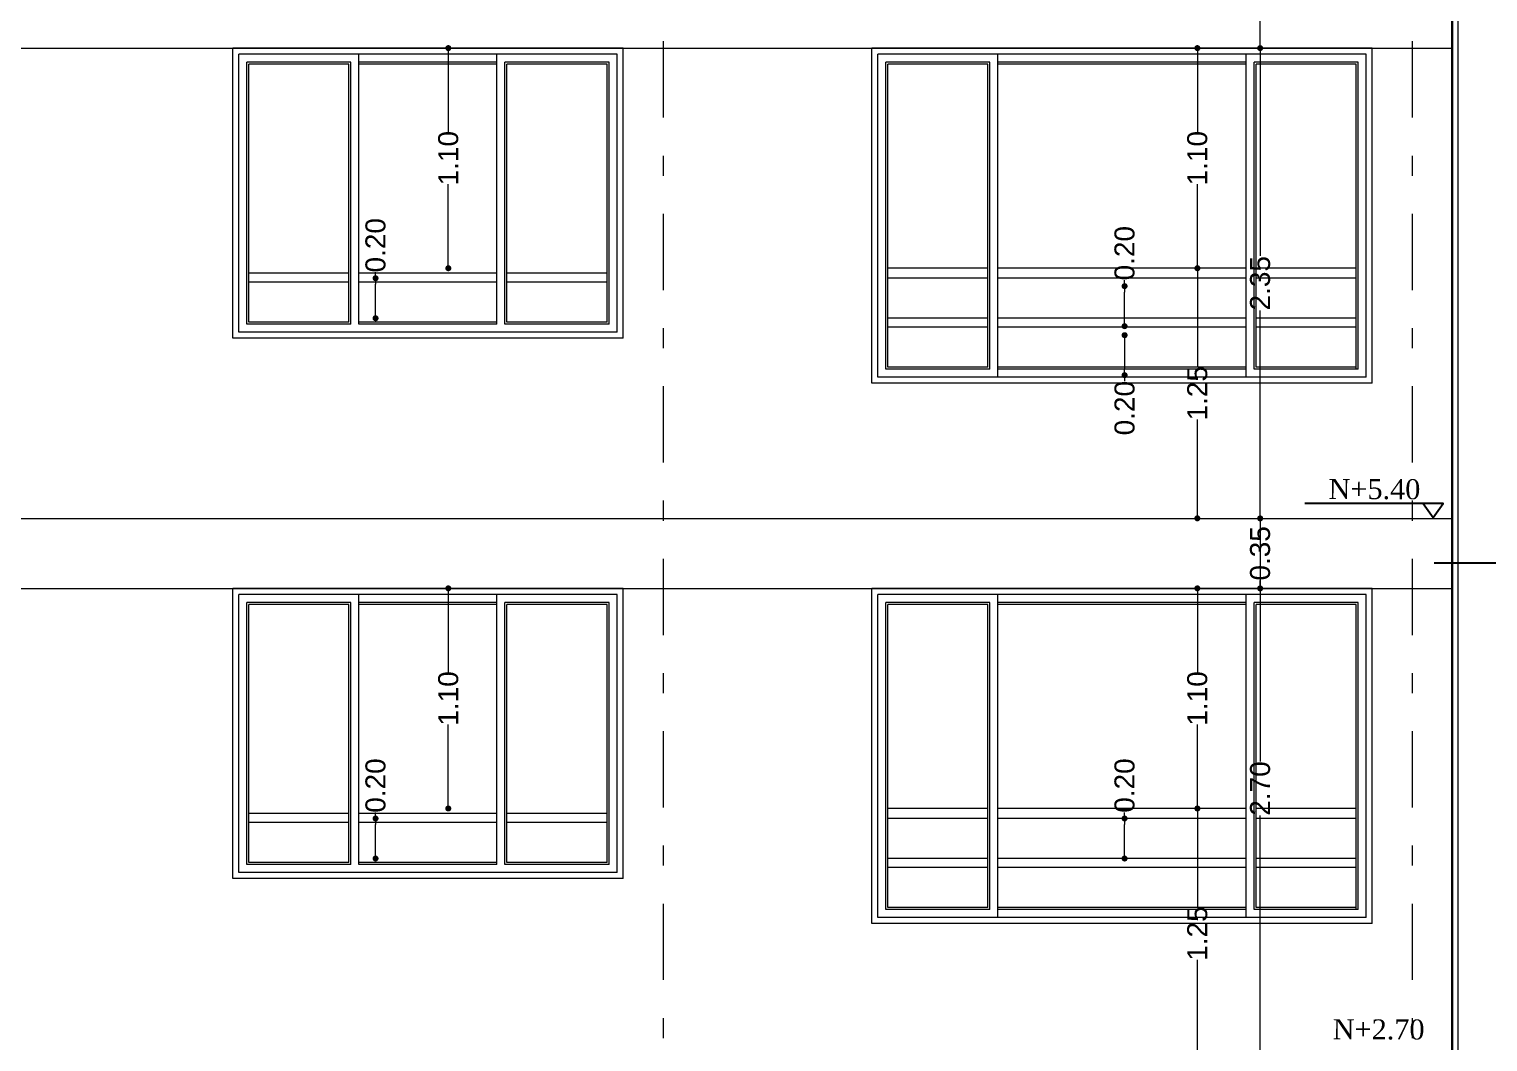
# Model space of a CAD drawing. Header units: inches. Extents: x 2908 to 3459, y -3172 to -55.
# Drawn here: x 3282.92 to 3290.21, y -298.02 to -292.95 of the extents above; entities that cross this region are included whole.
import ezdxf

# ---------------------------------------------------------------- set-up
doc = ezdxf.new("R2010")
doc.units = ezdxf.units.IN
doc.header["$MEASUREMENT"] = 0
doc.linetypes.add('DASHDOT', pattern=[25.4, 12.7, -6.35, 0, -6.35])
doc.layers.add('BORDER', color=1, linetype='Continuous')
doc.layers.add('TEXTO', color=4, linetype='Continuous')
for name, color, linetype, lineweight in [('COTA', 1, 'Continuous', 9), ('COTAS 01', 1, 'Continuous', 25), ('E-EJES', 1, 'DASHDOT', 5), ('fachada plano 1', 140, 'Continuous', 30), ('muros bajitos', 4, 'Continuous', 15)]:
    doc.layers.add(name, color=color, linetype=linetype, lineweight=lineweight)
doc.styles.add('Arial new', font='arial.ttf')
doc.styles.add('CONSTRUCTORA', font='times.ttf', dxfattribs={"height": 0.3})
doc.dimstyles.new('GUS', dxfattribs={"dimtxt": 0.1, "dimasz": 0.03, "dimexe": 0.05, "dimexo": 0.05, "dimgap": 0.005, "dimtad": 0, "dimzin": 1, "dimdsep": 46, "dimtxsty": 'Arial new', "dimblk": 'DOT', "dimcen": 0.01, "dimse1": 1, "dimse2": 1, "dimclrd": 1, "dimclre": 252, "dimclrt": 1, "dimaunit": 1, "dimadec": 0, "dimazin": 2, "dimtfac": 1, "dimtmove": 0, "dimatfit": 2, "dimldrblk": 'ARCHTICK', "dimfxl": 1, "dimlwd": -1, "dimlwe": -1, "dimarcsym": 1})

# ---------------------------------------------------------------- blocks, each defined once
blk = doc.blocks.new('_Dot')
at = {"color": 0, "linetype": 'ByBlock', "lineweight": -2}
blk.add_line((-0.5, 0), (-1, 0), dxfattribs=at)
at = {"color": 0, "linetype": 'ByBlock', "const_width": 0.5}
blk.add_lwpolyline([(-0.25, 0, 1), (0.25, 0, 1)], format="xyb", close=True, dxfattribs=at)
blk = doc.blocks.new('*D4653')
at = {"layer": 'COTA', "color": 1, "linetype": 'Continuous', "transparency": 16777216}
for p, q in [((3289.0724, -295.4292), (3289.0724, -296.6137)), ((3289.0724, -298.0692), (3289.0724, -296.8848))]:
    blk.add_line(p, q, dxfattribs=at)
at = {"layer": 'Defpoints', "color": 0, "transparency": 16777216}
for p in [(3287.3023, -295.3992, -7.182), (3289.0724, -295.3992), (3287.3023, -298.0992, -7.182)]:
    blk.add_point(p, dxfattribs=at)
at = {"layer": 'COTA', "color": 1, "transparency": 16777216, "xscale": 0.03, "yscale": 0.03, "zscale": 0.03}
for p, rotation in [((3289.0724, -295.3992), 90), ((3289.0724, -298.0992), 270)]:
    blk.add_blockref('_Dot', p, dxfattribs=dict(at, rotation=rotation))
at = {"layer": 'COTA', "color": 1, "transparency": 16777216, "insert": (3289.0724, -296.7492), "char_height": 0.1, "attachment_point": 5, "rotation": 90, "style": 'Arial new'}
blk.add_mtext('2.70', dxfattribs=at)
blk = doc.blocks.new('_ArchTick')
at = {"color": 0, "linetype": 'ByBlock', "const_width": 0.15}
blk.add_lwpolyline([(-0.5, -0.5), (0.5, 0.5)], dxfattribs=at)
blk = doc.blocks.new('*D4655')
at = {"layer": 'COTA', "color": 1, "linetype": 'Continuous', "transparency": 16777216}
for p, q in [((3289.0724, -293.0792), (3289.0724, -294.0881)), ((3289.0724, -295.3692), (3289.0724, -294.3603))]:
    blk.add_line(p, q, dxfattribs=at)
at = {"layer": 'Defpoints', "color": 0, "transparency": 16777216}
for p in [(3287.3023, -293.0492, -7.182), (3289.0724, -293.0492), (3287.3023, -295.3992, -7.182)]:
    blk.add_point(p, dxfattribs=at)
at = {"layer": 'COTA', "color": 1, "transparency": 16777216, "xscale": 0.03, "yscale": 0.03, "zscale": 0.03}
for p, rotation in [((3289.0724, -293.0492), 90), ((3289.0724, -295.3992), 270)]:
    blk.add_blockref('_Dot', p, dxfattribs=dict(at, rotation=rotation))
at = {"layer": 'COTA', "color": 1, "transparency": 16777216, "insert": (3289.0724, -294.2242), "char_height": 0.1, "attachment_point": 5, "rotation": 90, "style": 'Arial new'}
blk.add_mtext('2.35', dxfattribs=at)
blk = doc.blocks.new('*D4656')
at = {"layer": 'COTA', "color": 1, "linetype": 'Continuous', "transparency": 16777216}
for p, q in [((3289.0724, -291.4301), (3289.0724, -292.0941)), ((3289.0724, -293.0192), (3289.0724, -292.3552))]:
    blk.add_line(p, q, dxfattribs=at)
at = {"layer": 'Defpoints', "color": 0, "transparency": 16777216}
for p in [(3287.2778, -291.4001, -7.5295), (3289.0724, -291.4001), (3287.3023, -293.0492, -7.182)]:
    blk.add_point(p, dxfattribs=at)
at = {"layer": 'COTA', "color": 1, "transparency": 16777216, "xscale": 0.03, "yscale": 0.03, "zscale": 0.03}
for p, rotation in [((3289.0724, -291.4001), 90), ((3289.0724, -293.0492), 270)]:
    blk.add_blockref('_Dot', p, dxfattribs=dict(at, rotation=rotation))
at = {"layer": 'COTA', "color": 1, "transparency": 16777216, "insert": (3289.0724, -292.2247), "char_height": 0.1, "attachment_point": 5, "rotation": 90, "style": 'Arial new'}
blk.add_mtext('1.65', dxfattribs=at)
blk = doc.blocks.new('*D4664')
at = {"layer": 'COTA', "color": 1, "linetype": 'Continuous', "transparency": 16777216}
for p, q in [((3288.7587, -296.8792), (3288.7587, -297.3437)), ((3288.7587, -298.0692), (3288.7587, -297.6048))]:
    blk.add_line(p, q, dxfattribs=at)
at = {"layer": 'Defpoints', "color": 0, "transparency": 16777216}
for p in [(3288.3013, -296.8492, -15.789), (3288.7587, -296.8492), (3288.4798, -298.0992, -12.2762)]:
    blk.add_point(p, dxfattribs=at)
at = {"layer": 'COTA', "color": 1, "transparency": 16777216, "xscale": 0.03, "yscale": 0.03, "zscale": 0.03}
for p, rotation in [((3288.7587, -296.8492), 90), ((3288.7587, -298.0992), 270)]:
    blk.add_blockref('_Dot', p, dxfattribs=dict(at, rotation=rotation))
at = {"layer": 'COTA', "color": 1, "transparency": 16777216, "insert": (3288.7587, -297.4742), "char_height": 0.1, "attachment_point": 5, "rotation": 90, "style": 'Arial new'}
blk.add_mtext('1.25', dxfattribs=at)
blk = doc.blocks.new('*D4765')
at = {"layer": 'COTA', "color": 1, "linetype": 'Continuous', "transparency": 16777216}
for p, q in [((3289.0724, -295.4292), (3289.0724, -295.439)), ((3289.0724, -295.7192), (3289.0724, -295.7095))]:
    blk.add_line(p, q, dxfattribs=at)
at = {"layer": 'Defpoints', "color": 0, "transparency": 16777216}
for p in [(3287.3023, -295.3992, -7.182), (3289.0724, -295.3992), (3287.3023, -295.7492, -7.182)]:
    blk.add_point(p, dxfattribs=at)
at = {"layer": 'COTA', "color": 1, "transparency": 16777216, "xscale": 0.03, "yscale": 0.03, "zscale": 0.03}
for p, rotation in [((3289.0724, -295.3992), 90), ((3289.0724, -295.7492), 270)]:
    blk.add_blockref('_Dot', p, dxfattribs=dict(at, rotation=rotation))
at = {"layer": 'COTA', "color": 1, "transparency": 16777216, "insert": (3289.0724, -295.5742), "char_height": 0.1, "attachment_point": 5, "rotation": 90, "style": 'Arial new'}
blk.add_mtext('0.35', dxfattribs=at)
blk = doc.blocks.new('*D4766')
at = {"layer": 'COTA', "color": 1, "linetype": 'Continuous', "transparency": 16777216}
for p, q in [((3288.3954, -294.5138), (3288.3954, -294.6538)), ((3288.3954, -294.6838), (3288.3954, -294.7138))]:
    blk.add_line(p, q, dxfattribs=at)
at = {"layer": 'Defpoints', "color": 0, "transparency": 16777216}
for p in [(3288.2136, -294.4838, -12.7341), (3288.2136, -294.6838, -12.7341), (3288.3954, -294.6838)]:
    blk.add_point(p, dxfattribs=at)
at = {"layer": 'COTA', "color": 1, "transparency": 16777216, "xscale": 0.03, "yscale": 0.03, "zscale": 0.03}
for p, rotation in [((3288.3954, -294.4838), 90), ((3288.3954, -294.6838), 270)]:
    blk.add_blockref('_Dot', p, dxfattribs=dict(at, rotation=rotation))
at = {"layer": 'COTA', "color": 1, "transparency": 16777216, "insert": (3288.3954, -294.8485), "char_height": 0.1, "attachment_point": 5, "rotation": 90, "style": 'Arial new'}
blk.add_mtext('0.20', dxfattribs=at)
blk = doc.blocks.new('*D4767')
at = {"layer": 'COTA', "color": 1, "linetype": 'Continuous', "transparency": 16777216}
for p, q in [((3288.3952, -294.2388), (3288.3952, -294.2088)), ((3288.3952, -294.4088), (3288.3952, -294.2688))]:
    blk.add_line(p, q, dxfattribs=at)
at = {"layer": 'Defpoints', "color": 0, "transparency": 16777216}
for p in [(3288.2136, -294.2388, -12.4755), (3288.3952, -294.2388), (3288.2136, -294.4388, -12.4755)]:
    blk.add_point(p, dxfattribs=at)
at = {"layer": 'COTA', "color": 1, "transparency": 16777216, "xscale": 0.03, "yscale": 0.03, "zscale": 0.03}
for p, rotation in [((3288.3952, -294.2388), 90), ((3288.3952, -294.4388), 270)]:
    blk.add_blockref('_Dot', p, dxfattribs=dict(at, rotation=rotation))
at = {"layer": 'COTA', "color": 1, "transparency": 16777216, "insert": (3288.3952, -294.0741), "char_height": 0.1, "attachment_point": 5, "rotation": 90, "style": 'Arial new'}
blk.add_mtext('0.20', dxfattribs=at)
blk = doc.blocks.new('*D4768')
at = {"layer": 'COTA', "color": 1, "linetype": 'Continuous', "transparency": 16777216}
for p, q in [((3288.3952, -296.8992), (3288.3952, -296.8692)), ((3288.3952, -297.0692), (3288.3952, -296.9292))]:
    blk.add_line(p, q, dxfattribs=at)
at = {"layer": 'Defpoints', "color": 0, "transparency": 16777216}
for p in [(3288.2136, -296.8992, -12.4755), (3288.3952, -296.8992), (3288.2136, -297.0992, -12.4755)]:
    blk.add_point(p, dxfattribs=at)
at = {"layer": 'COTA', "color": 1, "transparency": 16777216, "xscale": 0.03, "yscale": 0.03, "zscale": 0.03}
for p, rotation in [((3288.3952, -296.8992), 90), ((3288.3952, -297.0992), 270)]:
    blk.add_blockref('_Dot', p, dxfattribs=dict(at, rotation=rotation))
at = {"layer": 'COTA', "color": 1, "transparency": 16777216, "insert": (3288.3952, -296.7345), "char_height": 0.1, "attachment_point": 5, "rotation": 90, "style": 'Arial new'}
blk.add_mtext('0.20', dxfattribs=at)
blk = doc.blocks.new('*D4769')
at = {"layer": 'COTA', "color": 1, "linetype": 'Continuous', "transparency": 16777216}
for p, q in [((3288.7587, -294.1792), (3288.7587, -294.6437)), ((3288.7587, -295.3692), (3288.7587, -294.9048))]:
    blk.add_line(p, q, dxfattribs=at)
at = {"layer": 'Defpoints', "color": 0, "transparency": 16777216}
for p in [(3288.3013, -294.1492, -15.789), (3288.7587, -294.1492), (3288.4798, -295.3992, -12.2762)]:
    blk.add_point(p, dxfattribs=at)
at = {"layer": 'COTA', "color": 1, "transparency": 16777216, "xscale": 0.03, "yscale": 0.03, "zscale": 0.03}
for p, rotation in [((3288.7587, -294.1492), 90), ((3288.7587, -295.3992), 270)]:
    blk.add_blockref('_Dot', p, dxfattribs=dict(at, rotation=rotation))
at = {"layer": 'COTA', "color": 1, "transparency": 16777216, "insert": (3288.7587, -294.7742), "char_height": 0.1, "attachment_point": 5, "rotation": 90, "style": 'Arial new'}
blk.add_mtext('1.25', dxfattribs=at)
blk = doc.blocks.new('*D4770')
at = {"layer": 'COTA', "color": 1, "linetype": 'Continuous', "transparency": 16777216}
for p, q in [((3288.7587, -293.0792), (3288.7587, -293.4692)), ((3288.7587, -294.1192), (3288.7587, -293.7292))]:
    blk.add_line(p, q, dxfattribs=at)
at = {"layer": 'Defpoints', "color": 0, "transparency": 16777216}
for p in [(3288.4798, -293.0492, -16.1111), (3288.3013, -294.1492, -15.789), (3288.7587, -294.1492)]:
    blk.add_point(p, dxfattribs=at)
at = {"layer": 'COTA', "color": 1, "transparency": 16777216, "xscale": 0.03, "yscale": 0.03, "zscale": 0.03}
for p, rotation in [((3288.7587, -293.0492), 90), ((3288.7587, -294.1492), 270)]:
    blk.add_blockref('_Dot', p, dxfattribs=dict(at, rotation=rotation))
at = {"layer": 'COTA', "color": 1, "transparency": 16777216, "insert": (3288.7587, -293.5992), "char_height": 0.1, "attachment_point": 5, "rotation": 90, "style": 'Arial new'}
blk.add_mtext('1.10', dxfattribs=at)
blk = doc.blocks.new('*D4771')
at = {"layer": 'COTA', "color": 1, "linetype": 'Continuous', "transparency": 16777216}
for p, q in [((3288.7587, -295.7792), (3288.7587, -296.1692)), ((3288.7587, -296.8192), (3288.7587, -296.4292))]:
    blk.add_line(p, q, dxfattribs=at)
at = {"layer": 'Defpoints', "color": 0, "transparency": 16777216}
for p in [(3288.4798, -295.7492, -16.1111), (3288.3013, -296.8492, -15.789), (3288.7587, -296.8492)]:
    blk.add_point(p, dxfattribs=at)
at = {"layer": 'COTA', "color": 1, "transparency": 16777216, "xscale": 0.03, "yscale": 0.03, "zscale": 0.03}
for p, rotation in [((3288.7587, -295.7492), 90), ((3288.7587, -296.8492), 270)]:
    blk.add_blockref('_Dot', p, dxfattribs=dict(at, rotation=rotation))
at = {"layer": 'COTA', "color": 1, "transparency": 16777216, "insert": (3288.7587, -296.2992), "char_height": 0.1, "attachment_point": 5, "rotation": 90, "style": 'Arial new'}
blk.add_mtext('1.10', dxfattribs=at)
blk = doc.blocks.new('*D4763')
at = {"layer": 'COTA', "color": 1, "linetype": 'Continuous', "transparency": 16777216}
for p, q in [((3284.6532, -294.1992), (3284.6532, -294.1692)), ((3284.6532, -294.3692), (3284.6532, -294.2292))]:
    blk.add_line(p, q, dxfattribs=at)
at = {"layer": 'Defpoints', "color": 0, "transparency": 16777216}
for p in [(3284.4716, -294.1992, -12.4755), (3284.6532, -294.1992), (3284.4716, -294.3992, -12.4755)]:
    blk.add_point(p, dxfattribs=at)
at = {"layer": 'COTA', "color": 1, "transparency": 16777216, "xscale": 0.03, "yscale": 0.03, "zscale": 0.03}
for p, rotation in [((3284.6532, -294.1992), 90), ((3284.6532, -294.3992), 270)]:
    blk.add_blockref('_Dot', p, dxfattribs=dict(at, rotation=rotation))
at = {"layer": 'COTA', "color": 1, "transparency": 16777216, "insert": (3284.6532, -294.0345), "char_height": 0.1, "attachment_point": 5, "rotation": 90, "style": 'Arial new'}
blk.add_mtext('0.20', dxfattribs=at)
blk = doc.blocks.new('*D4764')
at = {"layer": 'COTA', "color": 1, "linetype": 'Continuous', "transparency": 16777216}
for p, q in [((3285.0167, -293.0792), (3285.0167, -293.4692)), ((3285.0167, -294.1192), (3285.0167, -293.7292))]:
    blk.add_line(p, q, dxfattribs=at)
at = {"layer": 'Defpoints', "color": 0, "transparency": 16777216}
for p in [(3284.7378, -293.0492, -16.1111), (3284.5593, -294.1492, -15.789), (3285.0167, -294.1492)]:
    blk.add_point(p, dxfattribs=at)
at = {"layer": 'COTA', "color": 1, "transparency": 16777216, "xscale": 0.03, "yscale": 0.03, "zscale": 0.03}
for p, rotation in [((3285.0167, -293.0492), 90), ((3285.0167, -294.1492), 270)]:
    blk.add_blockref('_Dot', p, dxfattribs=dict(at, rotation=rotation))
at = {"layer": 'COTA', "color": 1, "transparency": 16777216, "insert": (3285.0167, -293.5992), "char_height": 0.1, "attachment_point": 5, "rotation": 90, "style": 'Arial new'}
blk.add_mtext('1.10', dxfattribs=at)
blk = doc.blocks.new('*D4784')
at = {"layer": 'COTA', "color": 1, "linetype": 'Continuous', "transparency": 16777216}
for p, q in [((3284.6532, -296.8992), (3284.6532, -296.8692)), ((3284.6532, -297.0692), (3284.6532, -296.9292))]:
    blk.add_line(p, q, dxfattribs=at)
at = {"layer": 'Defpoints', "color": 0, "transparency": 16777216}
for p in [(3284.4716, -296.8992, -12.4755), (3284.6532, -296.8992), (3284.4716, -297.0992, -12.4755)]:
    blk.add_point(p, dxfattribs=at)
at = {"layer": 'COTA', "color": 1, "transparency": 16777216, "xscale": 0.03, "yscale": 0.03, "zscale": 0.03}
for p, rotation in [((3284.6532, -296.8992), 90), ((3284.6532, -297.0992), 270)]:
    blk.add_blockref('_Dot', p, dxfattribs=dict(at, rotation=rotation))
at = {"layer": 'COTA', "color": 1, "transparency": 16777216, "insert": (3284.6532, -296.7345), "char_height": 0.1, "attachment_point": 5, "rotation": 90, "style": 'Arial new'}
blk.add_mtext('0.20', dxfattribs=at)
blk = doc.blocks.new('*D4785')
at = {"layer": 'COTA', "color": 1, "linetype": 'Continuous', "transparency": 16777216}
for p, q in [((3285.0167, -295.7792), (3285.0167, -296.1692)), ((3285.0167, -296.8192), (3285.0167, -296.4292))]:
    blk.add_line(p, q, dxfattribs=at)
at = {"layer": 'Defpoints', "color": 0, "transparency": 16777216}
for p in [(3284.7378, -295.7492, -16.1111), (3284.5593, -296.8492, -15.789), (3285.0167, -296.8492)]:
    blk.add_point(p, dxfattribs=at)
at = {"layer": 'COTA', "color": 1, "transparency": 16777216, "xscale": 0.03, "yscale": 0.03, "zscale": 0.03}
for p, rotation in [((3285.0167, -295.7492), 90), ((3285.0167, -296.8492), 270)]:
    blk.add_blockref('_Dot', p, dxfattribs=dict(at, rotation=rotation))
at = {"layer": 'COTA', "color": 1, "transparency": 16777216, "insert": (3285.0167, -296.2992), "char_height": 0.1, "attachment_point": 5, "rotation": 90, "style": 'Arial new'}
blk.add_mtext('1.10', dxfattribs=at)

msp = doc.modelspace()

# ---------------------------------------------------------------- linework, layer by layer
at = {"layer": 'BORDER'}
msp.add_line((3289.941, -295.6222, -7.182), (3291.4831, -295.6222, -7.182), dxfattribs=at)
at = {"layer": 'E-EJES', "ltscale": 0.03}
for p, q in [((3286.0898, -289.5673, -7.182), (3286.0898, -306.5257, -7.182)), ((3289.8318, -289.5673, 0.0235), (3289.8318, -307.2554, -2.1352))]:
    msp.add_line(p, q, dxfattribs=at)
at = {"layer": 'fachada plano 1'}
msp.add_line((3290.032, -303.8492, -7.5295), (3290.032, -291.7992, -7.182), dxfattribs=at)
at = {"layer": 'muros bajitos'}
for p, q in [((3290.0608, -307.3001, -6.9235), (3290.0608, -291.3992, -6.9235)), ((3277.6252, -293.0492, -19.6774), (3290.032, -293.0492, 7.6463)), ((3283.9396, -294.4992, -7.1947), (3283.9396, -293.0492, -7.1947)), ((3285.8897, -293.0492, -7.1947), (3283.9396, -293.0492, -7.1951)), ((3285.8597, -293.0792, -7.1947), (3283.9696, -293.0792, -7.1947)), ((3283.9696, -294.4692, -7.1947), (3283.9696, -293.0792, -7.1947)), ((3284.5696, -294.4292, -7.1947), (3284.5696, -293.0792, -7.1947)), ((3285.2597, -294.4292, -7.1947), (3285.2597, -293.0792, -7.1947)), ((3285.8597, -294.4692, -7.1947), (3285.8597, -293.0792, -7.1947)), ((3285.8897, -294.4992, -7.1947), (3285.8897, -293.0492, -7.1947)), ((3287.1317, -294.7242, -7.1679), (3287.1317, -293.0492, -7.1679)), ((3289.6317, -293.0492, -7.1679), (3287.1317, -293.0492, -7.1679)), ((3289.6017, -293.0792, -7.1679), (3287.1617, -293.0792, -7.1679)), ((3287.1617, -294.6942, -7.1679), (3287.1617, -293.0792, -7.1679)), ((3287.7617, -294.6942, -7.1679), (3287.7617, -293.0792, -7.1679)), ((3289.0017, -294.6942, -7.1679), (3289.0017, -293.0792, -7.1679)), ((3289.6017, -294.6942, -7.1679), (3289.6017, -293.0792, -7.1679)), ((3289.6317, -294.7242, -7.1679), (3289.6317, -293.0492, -7.1679)), ((3284.5296, -293.1192, -7.1947), (3284.0096, -293.1192, -7.1947)), ((3284.0096, -294.4292, -7.1947), (3284.0096, -293.1192, -7.1947)), ((3284.5196, -293.1292, -7.1947), (3284.0196, -293.1292, -7.1947)), ((3284.0196, -294.4192, -7.1947), (3284.0196, -293.1292, -7.1947)), ((3284.5196, -294.4192, -7.1947), (3284.5196, -293.1292, -7.1947)), ((3284.5296, -294.4292, -7.1947), (3284.5296, -293.1192, -7.1947)), ((3285.2597, -293.1192, -7.1947), (3284.5696, -293.1192, -7.1947)), ((3285.2597, -293.1292, -7.1947), (3284.5696, -293.1292, -7.1947)), ((3285.8197, -293.1192, -7.1947), (3285.2997, -293.1192, -7.1947)), ((3285.2997, -294.4292, -7.1947), (3285.2997, -293.1192, -7.1947)), ((3285.8097, -293.1292, -7.1947), (3285.3097, -293.1292, -7.1947)), ((3285.3097, -294.4192, -7.1947), (3285.3097, -293.1292, -7.1947)), ((3285.8097, -294.4192, -7.1947), (3285.8097, -293.1292, -7.1947)), ((3285.8197, -294.4292, -7.1947), (3285.8197, -293.1192, -7.1947)), ((3287.2017, -294.6542, -7.1679), (3287.2017, -293.1192, -7.1679)), ((3287.7217, -293.1192, -7.1679), (3287.2017, -293.1192, -7.1679)), ((3287.2117, -294.6442, -7.1679), (3287.2117, -293.1292, -7.1679)), ((3287.7117, -293.1292, -7.1679), (3287.2117, -293.1292, -7.1679)), ((3287.7117, -294.6442, -7.1679), (3287.7117, -293.1292, -7.1679)), ((3287.7217, -294.6542, -7.1679), (3287.7217, -293.1192, -7.1679)), ((3289.0017, -293.1192, -7.1679), (3287.7617, -293.1192, -7.1679)), ((3289.0017, -293.1292, -7.1679), (3287.7617, -293.1292, -7.1679)), ((3289.0417, -294.6542, -7.1679), (3289.0417, -293.1192, -7.1679)), ((3289.5617, -293.1192, -7.1679), (3289.0417, -293.1192, -7.1679)), ((3289.0517, -294.6442, -7.1679), (3289.0517, -293.1292, -7.1679)), ((3289.5517, -293.1292, -7.1679), (3289.0517, -293.1292, -7.1679)), ((3289.5517, -294.6542, -7.1679), (3289.5517, -293.1292, -7.1679)), ((3289.5617, -294.6542, -7.1679), (3289.5617, -293.1192, -7.1679)), ((3284.5196, -294.1742, -10.4362), (3284.0196, -294.1742, -10.4362)), ((3285.2597, -294.1742, -10.4362), (3284.5696, -294.1742, -10.4362)), ((3285.8097, -294.1742, -10.4362), (3285.3097, -294.1742, -10.4362)), ((3287.7117, -294.1492, -10.4221), (3287.2117, -294.1492, -10.4221)), ((3289.0017, -294.1492, -10.4221), (3287.7617, -294.1492, -10.4221)), ((3289.5517, -294.1492, -10.4221), (3289.0517, -294.1492, -10.4221)), ((3284.5196, -294.2192, -10.6948), (3284.0196, -294.2192, -10.6948)), ((3285.2597, -294.2192, -10.6948), (3284.5696, -294.2192, -10.6948)), ((3285.8097, -294.2192, -10.6948), (3285.3097, -294.2192, -10.6948)), ((3287.7117, -294.1992, -10.4221), (3287.2117, -294.1992, -10.4221)), ((3289.0017, -294.1992, -10.4221), (3287.7617, -294.1992, -10.4221)), ((3289.5517, -294.1992, -10.4221), (3289.0517, -294.1992, -10.4221)), ((3284.5296, -294.4292, -7.182), (3284.0096, -294.4292, -7.182)), ((3284.5196, -294.4192, -7.182), (3284.0196, -294.4192, -7.182)), ((3284.5196, -294.4192, -7.182), (3284.0197, -294.4192, -7.182)), ((3284.5296, -294.4292, -7.182), (3284.0197, -294.4292, -7.182)), ((3285.2597, -294.4192, -7.182), (3284.5696, -294.4192, -7.182)), ((3285.2597, -294.4292, -7.182), (3284.5696, -294.4292, -7.182)), ((3285.8197, -294.4292, -7.182), (3285.2997, -294.4292, -7.182)), ((3285.8097, -294.4192, -7.182), (3285.3097, -294.4192, -7.182)), ((3287.7117, -294.3992, -10.4221), (3287.2117, -294.3992, -10.4221)), ((3287.7117, -294.4442, -10.6807), (3287.2117, -294.4442, -10.6807)), ((3289.0017, -294.3992, -10.4221), (3287.7617, -294.3992, -10.4221)), ((3289.0017, -294.4442, -10.6807), (3287.7617, -294.4442, -10.6807)), ((3289.5517, -294.3992, -10.4221), (3289.0517, -294.3992, -10.4221)), ((3289.5517, -294.4442, -10.6807), (3289.0517, -294.4442, -10.6807)), ((3285.8897, -294.4992, -7.182), (3283.9396, -294.4992, -7.182)), ((3285.8597, -294.4692, -7.182), (3283.9696, -294.4692, -7.182)), ((3287.7217, -294.6542, -7.1679), (3287.2017, -294.6542, -7.1679)), ((3287.7117, -294.6442, -7.1679), (3287.2117, -294.6442, -7.1679)), ((3289.0017, -294.6442, -7.1679), (3287.7617, -294.6442, -7.1679)), ((3289.0017, -294.6542, -7.1679), (3287.7617, -294.6542, -7.1679)), ((3289.5617, -294.6542, -7.1679), (3289.0417, -294.6542, -7.1679)), ((3289.5517, -294.6442, -7.1679), (3289.0517, -294.6442, -7.1679)), ((3289.6317, -294.7242, -7.1679), (3287.1317, -294.7242, -7.1679)), ((3289.6017, -294.6942, -7.1679), (3287.1617, -294.6942, -7.1679)), ((3277.6305, -295.3992, -7.182), (3290.032, -295.3992, -7.182)), ((3277.6252, -295.7492, -19.6774), (3290.032, -295.7492, 7.6463)), ((3283.9396, -297.1992, -7.1947), (3283.9396, -295.7492, -7.1947)), ((3285.8897, -295.7492, -7.1947), (3283.9396, -295.7492, -7.1951)), ((3285.8597, -295.7792, -7.1947), (3283.9696, -295.7792, -7.1947)), ((3283.9696, -297.1692, -7.1947), (3283.9696, -295.7792, -7.1947)), ((3284.5696, -297.1292, -7.1947), (3284.5696, -295.7792, -7.1947)), ((3285.2597, -297.1292, -7.1947), (3285.2597, -295.7792, -7.1947)), ((3285.8597, -297.1692, -7.1947), (3285.8597, -295.7792, -7.1947)), ((3285.8897, -297.1992, -7.1947), (3285.8897, -295.7492, -7.1947)), ((3287.1317, -297.4242, -7.1679), (3287.1317, -295.7492, -7.1679)), ((3289.6317, -295.7492, -7.1679), (3287.1317, -295.7492, -7.1679)), ((3289.6017, -295.7792, -7.1679), (3287.1617, -295.7792, -7.1679)), ((3287.1617, -297.3942, -7.1679), (3287.1617, -295.7792, -7.1679)), ((3287.7617, -297.3942, -7.1679), (3287.7617, -295.7792, -7.1679)), ((3289.0017, -297.3942, -7.1679), (3289.0017, -295.7792, -7.1679)), ((3289.6017, -297.3942, -7.1679), (3289.6017, -295.7792, -7.1679)), ((3289.6317, -297.4242, -7.1679), (3289.6317, -295.7492, -7.1679)), ((3284.0096, -297.1292, -7.1947), (3284.0096, -295.8192, -7.1947)), ((3284.5296, -295.8192, -7.1947), (3284.0096, -295.8192, -7.1947)), ((3284.0196, -297.1192, -7.1947), (3284.0196, -295.8292, -7.1947)), ((3284.5196, -295.8292, -7.1947), (3284.0196, -295.8292, -7.1947)), ((3284.5196, -297.1192, -7.1947), (3284.5196, -295.8292, -7.1947)), ((3284.5296, -297.1292, -7.1947), (3284.5296, -295.8192, -7.1947)), ((3285.2597, -295.8192, -7.1947), (3284.5696, -295.8192, -7.1947)), ((3285.2597, -295.8292, -7.1947), (3284.5696, -295.8292, -7.1947)), ((3285.2997, -297.1292, -7.1947), (3285.2997, -295.8192, -7.1947)), ((3285.8197, -295.8192, -7.1947), (3285.2997, -295.8192, -7.1947)), ((3285.3097, -297.1192, -7.1947), (3285.3097, -295.8292, -7.1947)), ((3285.8097, -295.8292, -7.1947), (3285.3097, -295.8292, -7.1947)), ((3285.8097, -297.1192, -7.1947), (3285.8097, -295.8292, -7.1947)), ((3285.8197, -297.1292, -7.1947), (3285.8197, -295.8192, -7.1947)), ((3287.2017, -297.3542, -7.1679), (3287.2017, -295.8192, -7.1679)), ((3287.7217, -295.8192, -7.1679), (3287.2017, -295.8192, -7.1679)), ((3287.2117, -297.3442, -7.1679), (3287.2117, -295.8292, -7.1679)), ((3287.7117, -295.8292, -7.1679), (3287.2117, -295.8292, -7.1679)), ((3287.7117, -297.3442, -7.1679), (3287.7117, -295.8292, -7.1679)), ((3287.7217, -297.3542, -7.1679), (3287.7217, -295.8192, -7.1679)), ((3289.0017, -295.8192, -7.1679), (3287.7617, -295.8192, -7.1679)), ((3289.0017, -295.8292, -7.1679), (3287.7617, -295.8292, -7.1679)), ((3289.0417, -297.3542, -7.1679), (3289.0417, -295.8192, -7.1679)), ((3289.5617, -295.8192, -7.1679), (3289.0417, -295.8192, -7.1679)), ((3289.0517, -297.3442, -7.1679), (3289.0517, -295.8292, -7.1679)), ((3289.5517, -295.8292, -7.1679), (3289.0517, -295.8292, -7.1679)), ((3289.5517, -297.3542, -7.1679), (3289.5517, -295.8292, -7.1679)), ((3289.5617, -297.3542, -7.1679), (3289.5617, -295.8192, -7.1679)), ((3287.7117, -296.8492, -10.4221), (3287.2117, -296.8492, -10.4221)), ((3289.0017, -296.8492, -10.4221), (3287.7617, -296.8492, -10.4221)), ((3289.5517, -296.8492, -10.4221), (3289.0517, -296.8492, -10.4221)), ((3284.5196, -296.8742, -10.4362), (3284.0196, -296.8742, -10.4362)), ((3284.5196, -296.9192, -10.6948), (3284.0196, -296.9192, -10.6948)), ((3285.2597, -296.8742, -10.4362), (3284.5696, -296.8742, -10.4362)), ((3285.2597, -296.9192, -10.6948), (3284.5696, -296.9192, -10.6948)), ((3285.8097, -296.8742, -10.4362), (3285.3097, -296.8742, -10.4362)), ((3285.8097, -296.9192, -10.6948), (3285.3097, -296.9192, -10.6948)), ((3287.7117, -296.8992, -10.4221), (3287.2117, -296.8992, -10.4221)), ((3289.0017, -296.8992, -10.4221), (3287.7617, -296.8992, -10.4221)), ((3289.5517, -296.8992, -10.4221), (3289.0517, -296.8992, -10.4221)), ((3284.5296, -297.1292, -7.182), (3284.0096, -297.1292, -7.182)), ((3284.5196, -297.1192, -7.182), (3284.0196, -297.1192, -7.182)), ((3284.5196, -297.1192, -7.182), (3284.0197, -297.1192, -7.182)), ((3284.5296, -297.1292, -7.182), (3284.0197, -297.1292, -7.182)), ((3285.2597, -297.1192, -7.182), (3284.5696, -297.1192, -7.182)), ((3285.2597, -297.1292, -7.182), (3284.5696, -297.1292, -7.182)), ((3285.8197, -297.1292, -7.182), (3285.2997, -297.1292, -7.182)), ((3285.8097, -297.1192, -7.182), (3285.3097, -297.1192, -7.182)), ((3287.7117, -297.0992, -10.4221), (3287.2117, -297.0992, -10.4221)), ((3287.7117, -297.1442, -10.6807), (3287.2117, -297.1442, -10.6807)), ((3289.0017, -297.0992, -10.4221), (3287.7617, -297.0992, -10.4221)), ((3289.0017, -297.1442, -10.6807), (3287.7617, -297.1442, -10.6807)), ((3289.5517, -297.0992, -10.4221), (3289.0517, -297.0992, -10.4221)), ((3289.5517, -297.1442, -10.6807), (3289.0517, -297.1442, -10.6807)), ((3285.8897, -297.1992, -7.182), (3283.9396, -297.1992, -7.182)), ((3285.8597, -297.1692, -7.182), (3283.9696, -297.1692, -7.182)), ((3287.7217, -297.3542, -7.1679), (3287.2017, -297.3542, -7.1679)), ((3287.7117, -297.3442, -7.1679), (3287.2117, -297.3442, -7.1679)), ((3289.0017, -297.3442, -7.1679), (3287.7617, -297.3442, -7.1679)), ((3289.0017, -297.3542, -7.1679), (3287.7617, -297.3542, -7.1679)), ((3289.5617, -297.3542, -7.1679), (3289.0417, -297.3542, -7.1679)), ((3289.5517, -297.3442, -7.1679), (3289.0517, -297.3442, -7.1679)), ((3289.6317, -297.4242, -7.1679), (3287.1317, -297.4242, -7.1679)), ((3289.6017, -297.3942, -7.1679), (3287.1617, -297.3942, -7.1679))]:
    msp.add_line(p, q, dxfattribs=at)
at = {"layer": 'TEXTO', "ltscale": 0.008, "elevation": -7.182}
msp.add_lwpolyline([(3289.8871, -295.3252), (3289.9371, -295.3952), (3289.9871, -295.3252), (3289.2963, -295.3252)], dxfattribs=at)

# ---------------------------------------------------------------- texts
at = {"layer": 'COTAS 01', "char_height": 0.1, "attachment_point": 3, "rotation": 359.85084, "style": 'CONSTRUCTORA'}
for s, insert in [('N+5.40', (3289.8728, -295.2037, -7.182)), ('N+2.70', (3289.8938, -297.9037, -7.182))]:
    msp.add_mtext_dynamic_manual_height_columns(s, width=0.828029, gutter_width=0.5, heights=[0], dxfattribs=dict(at, insert=insert))

# ---------------------------------------------------------------- dimensions: what is measured, and where the dimension line sits
at = {"layer": 'COTA'}
for base, p1, p2, picture, middle in [((3289.0724, -291.4001), (3287.3023, -293.0492, -7.182), (3287.2778, -291.4001, -7.5295), '*D4656', (3289.0724, -292.2247)), ((3285.0167, -294.1492, 5.0674), (3284.7378, -293.0492, -11.0437), (3284.5593, -294.1492, -10.7216), '*D4764', (3285.0167, -293.5992, 5.0674)), ((3289.0724, -293.0492), (3287.3023, -295.3992, -7.182), (3287.3023, -293.0492, -7.182), '*D4655', (3289.0724, -294.2242)), ((3288.7587, -294.1492, 5.0942), (3288.4798, -293.0492, -11.0169), (3288.3013, -294.1492, -10.6948), '*D4770', (3288.7587, -293.5992, 5.0942)), ((3284.6532, -294.1992, 5.34), (3284.4716, -294.3992, -7.1355), (3284.4716, -294.1992, -7.1355), '*D4763', (3284.6532, -294.0345, 5.34)), ((3288.3952, -294.2388, 5.3669), (3288.2136, -294.4388, -7.1087), (3288.2136, -294.2388, -7.1087), '*D4767', (3288.3952, -294.0741, 5.3669)), ((3288.7587, -294.1492, 5.0942), (3288.4798, -295.3992, -7.182), (3288.3013, -294.1492, -10.6948), '*D4769', (3288.7587, -294.7742, 5.0942)), ((3288.3954, -294.6838, 5.3669), (3288.2136, -294.4838, -7.3672), (3288.2136, -294.6838, -7.3672), '*D4766', (3288.3954, -294.8485, 5.3669)), ((3289.0724, -295.3992), (3287.3023, -298.0992, -7.182), (3287.3023, -295.3992, -7.182), '*D4653', (3289.0724, -296.7492)), ((3289.0724, -295.3992), (3287.3023, -295.7492, -7.182), (3287.3023, -295.3992, -7.182), '*D4765', (3289.0724, -295.5742)), ((3285.0167, -296.8492, 5.0674), (3284.7378, -295.7492, -11.0437), (3284.5593, -296.8492, -10.7216), '*D4785', (3285.0167, -296.2992, 5.0674)), ((3288.7587, -296.8492, 5.0942), (3288.4798, -295.7492, -11.0169), (3288.3013, -296.8492, -10.6948), '*D4771', (3288.7587, -296.2992, 5.0942)), ((3284.6532, -296.8992, 5.34), (3284.4716, -297.0992, -7.1355), (3284.4716, -296.8992, -7.1355), '*D4784', (3284.6532, -296.7345, 5.34)), ((3288.3952, -296.8992, 5.3669), (3288.2136, -297.0992, -7.1087), (3288.2136, -296.8992, -7.1087), '*D4768', (3288.3952, -296.7345, 5.3669)), ((3288.7587, -296.8492, 5.0942), (3288.4798, -298.0992, -7.182), (3288.3013, -296.8492, -10.6948), '*D4664', (3288.7587, -297.4742, 5.0942))]:
    dim = msp.add_linear_dim(base=base, p1=p1, p2=p2, angle=90, dimstyle='GUS', dxfattribs=at)
    dim.commit()
    dim.dimension.update_dxf_attribs({"geometry": picture, "text_midpoint": middle})

doc.saveas('drawing.dxf')
